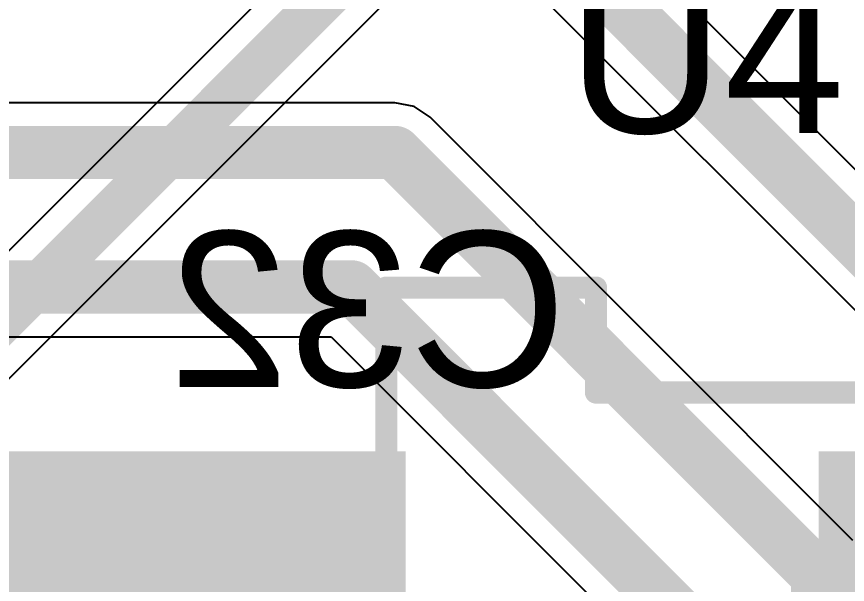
# Model space of a CAD drawing. Header units: inches. Extents: x -4 to 389, y 0 to 108.
# Drawn here: x 35.344 to 40.098, y 23.013 to 26.26 of the extents above; entities that cross this region are included whole.
import ezdxf

# ---------------------------------------------------------------- set-up
doc = ezdxf.new("R2010")
doc.units = ezdxf.units.IN
for name, color, linetype in [('Bottom Layer', 5, 'Continuous'), ('Bottom Overlay', 54, 'Continuous'), ('Bottom Paste', 16, 'Continuous'), ('Bottom Solder', 6, 'Continuous'), ('Signal_1', 16, 'Continuous'), ('Top Layer', 1, 'Continuous'), ('Top Overlay', 2, 'Continuous')]:
    doc.layers.add(name, color=color, linetype=linetype)
doc.styles.add('Arial', font='', dxfattribs={"height": 0.2})
doc.styles.get('Arial').set_extended_font_data('Arial')

msp = doc.modelspace()

# ---------------------------------------------------------------- hatches: boundary and pattern name
at = {"layer": 'Bottom Layer'}
for points in [[(34.8993, 20.8822), (34.8993, 23.6722), (37.4693, 23.6722), (37.4693, 20.8822)], [(40.0365, 20.8822), (40.0365, 23.6722), (42.6065, 23.6722), (42.6065, 20.8822)]]:
    msp.add_hatch(color=5, dxfattribs=at).paths.add_polyline_path(points)
at = {"layer": 'Bottom Paste'}
for points in [[(34.8993, 20.8822), (34.8993, 23.6722), (37.4693, 23.6722), (37.4693, 20.8822)], [(40.0365, 20.8822), (40.0365, 23.6722), (42.6065, 23.6722), (42.6065, 20.8822)]]:
    msp.add_hatch(color=16, dxfattribs=at).paths.add_polyline_path(points)
at = {"layer": 'Bottom Solder'}
for points in [[(34.7977, 20.7806), (34.7977, 23.7738), (37.5709, 23.7738), (37.5709, 20.7806)], [(39.9349, 20.7806), (39.9349, 23.7738), (42.7081, 23.7738), (42.7081, 20.7806)]]:
    msp.add_hatch(color=6, dxfattribs=at).paths.add_polyline_path(points)

# ---------------------------------------------------------------- linework, layer by layer
at = {"layer": 'Signal_1'}
for p, q in [((40.8608, 24.6677), (38.0002, 27.5283)), ((37.6808, 27.042), (40.3745, 24.3483)), ((37.5092, 25.7677), (34.7534, 25.7677)), ((37.6182, 25.746), (37.5092, 25.7677)), ((37.5092, 25.7677), (37.5092, 25.7677)), ((37.7106, 25.6843), (37.6182, 25.746)), ((40.1302, 23.2647), (37.7106, 25.6843)), ((30.4434, 24.4293), (37.1433, 24.4293)), ((37.1433, 24.4293), (38.8311, 22.7415))]:
    msp.add_line(p, q, dxfattribs=at)
for points in [[(37.7988, 27.3268, 0.3048, 0.3048, 0), (40.6593, 24.4663, 0.3048, 0.3048, 0)], [(34.4344, 25.4829, 0.3048, 0.3048, 0), (37.5092, 25.4829, 0.3048, 0.3048, 0)], [(37.5092, 25.4829, 0.3048, 0.3048, 0), (39.9288, 23.0632, 0.3048, 0.3048, 0)], [(30.1244, 24.7142, 0.3048, 0.3048, 0), (37.2613, 24.7142, 0.3048, 0.3048, 0)], [(37.2613, 24.7142, 0.3048, 0.3048, 0), (39.116, 22.8595, 0.3048, 0.3048, 0)], [(39.9288, 20.2581, 0.3048, 0.3048, 0), (39.9288, 23.0632, 0.3048, 0.3048, 0)]]:
    msp.add_lwpolyline(points, format="xyseb", dxfattribs=at)
for points in [[(37.433, 25.4829, 0.1524, 0.1524, 1), (37.5854, 25.4829, 0.1524, 0.1524, 1)], [(37.433, 25.4829, 0.1524, 0.1524, 1), (37.5854, 25.4829, 0.1524, 0.1524, 1)], [(37.1851, 24.7142, 0.1524, 0.1524, 1), (37.3375, 24.7142, 0.1524, 0.1524, 1)], [(37.1851, 24.7142, 0.1524, 0.1524, 1), (37.3375, 24.7142, 0.1524, 0.1524, 1)], [(39.8526, 23.0632, 0.1524, 0.1524, 1), (40.005, 23.0632, 0.1524, 0.1524, 1)], [(39.8526, 23.0632, 0.1524, 0.1524, 1), (40.005, 23.0632, 0.1524, 0.1524, 1)]]:
    msp.add_lwpolyline(points, format="xyseb", close=True, dxfattribs=at)
at = {"layer": 'Top Layer'}
for p, q in [((34.7776, 23.6671), (38.6238, 27.5133)), ((37.2443, 26.8663), (34.3355, 23.9575))]:
    msp.add_line(p, q, dxfattribs=at)
msp.add_lwpolyline([(34.5186, 23.7744, 0.254, 0.254, 0), (38.6038, 27.8596, 0.254, 0.254, 0)], format="xyseb", dxfattribs=at)
at = {"layer": 'Top Overlay'}
for points in [[(37.4597, 13.9101, 0.127, 0.127, 0), (37.4597, 24.7101, 0.127, 0.127, 0)], [(37.4597, 24.7101, 0.127, 0.127, 0), (38.6597, 24.7101, 0.127, 0.127, 0)], [(38.6597, 24.1101, 0.127, 0.127, 0), (38.6597, 24.7101, 0.127, 0.127, 0)], [(38.6597, 24.1101, 0.127, 0.127, 0), (42.9597, 24.1101, 0.127, 0.127, 0)]]:
    msp.add_lwpolyline(points, format="xyseb", dxfattribs=at)
for points in [[(37.428, 24.7101, 0.0635, 0.0635, 1), (37.4915, 24.7101, 0.0635, 0.0635, 1)], [(37.428, 24.7101, 0.0635, 0.0635, 1), (37.4915, 24.7101, 0.0635, 0.0635, 1)], [(38.628, 24.7101, 0.0635, 0.0635, 1), (38.6915, 24.7101, 0.0635, 0.0635, 1)], [(38.628, 24.7101, 0.0635, 0.0635, 1), (38.6915, 24.7101, 0.0635, 0.0635, 1)], [(38.628, 24.1101, 0.0635, 0.0635, 1), (38.6915, 24.1101, 0.0635, 0.0635, 1)], [(38.628, 24.1101, 0.0635, 0.0635, 1), (38.6915, 24.1101, 0.0635, 0.0635, 1)]]:
    msp.add_lwpolyline(points, format="xyseb", close=True, dxfattribs=at)

# ---------------------------------------------------------------- texts
at = {"layer": 'Bottom Overlay', "style": 'Arial', "text_generation_flag": 2}
msp.add_text('C32', height=0.889, dxfattribs=at).set_placement((38.4918, 24.1423))
at = {"layer": 'Top Overlay', "style": 'Arial'}
msp.add_text('U4', height=0.889, dxfattribs=at).set_placement((38.4958, 25.5946))

doc.saveas('drawing.dxf')
